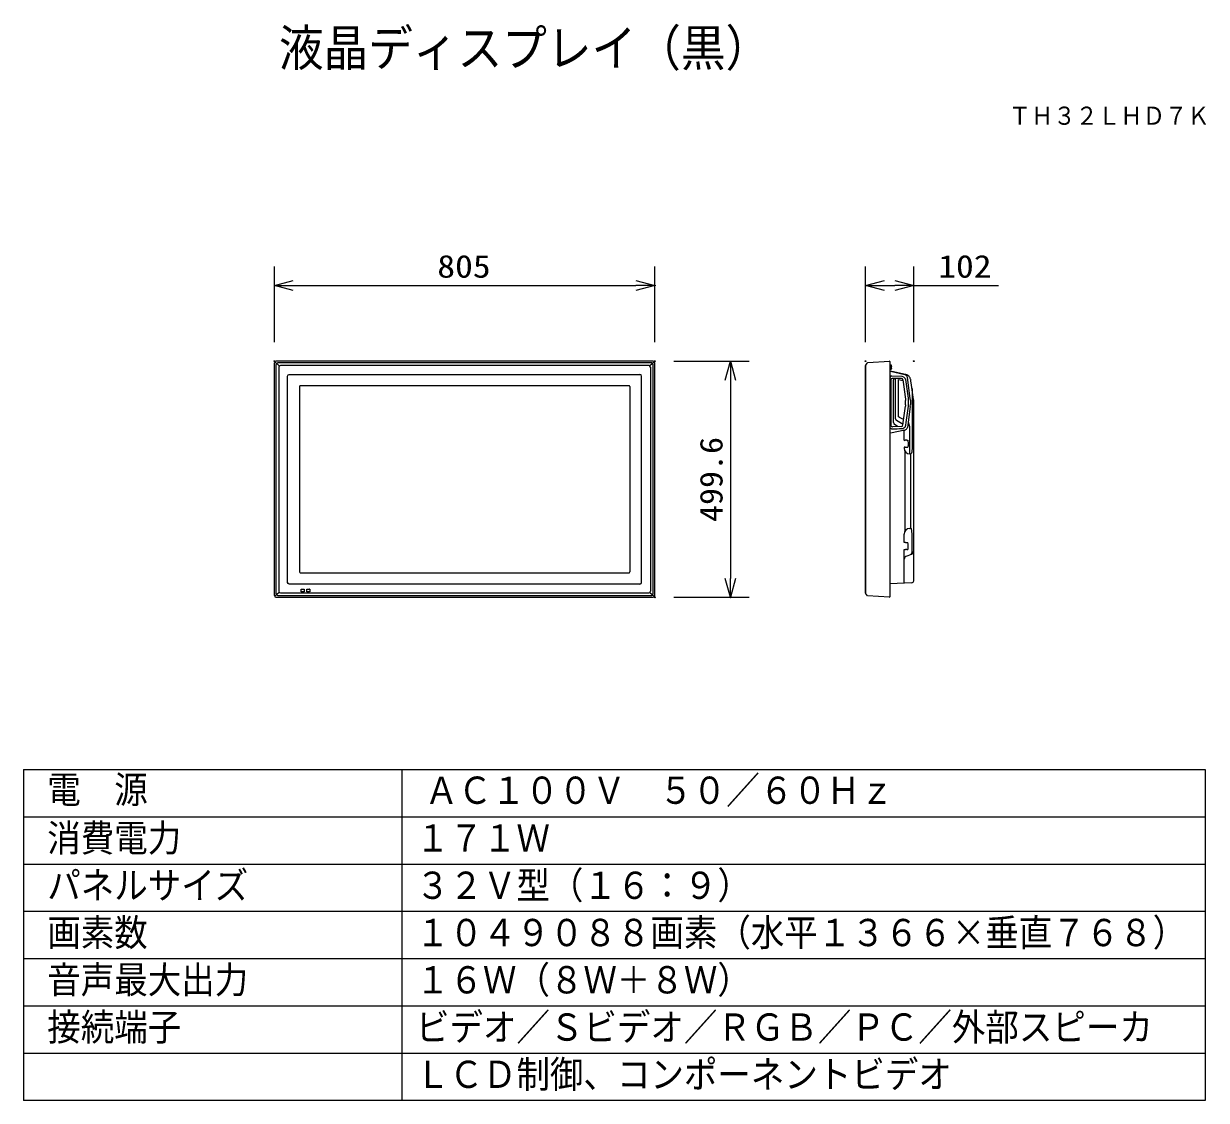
# Model space of a CAD drawing. Units: millimetres, scale not verified. Extents: x -62 to 63, y -56 to 57.
import ezdxf
from ezdxf.enums import TextEntityAlignment as Align

# ---------------------------------------------------------------- set-up
doc = ezdxf.new("R2010")
doc.units = ezdxf.units.MM
doc.header["$LTSCALE"] = 0.190265
doc.header["$PDMODE"] = 32
doc.header["$PDSIZE"] = 0.0951
for name, color, linetype in [('0-0_MOJI1', 2, 'Continuous'), ('0-1_GAIKEI', 1, 'Continuous'), ('0-2_WAKU', 3, 'Continuous'), ('0-3_TOUROKU', 7, 'Continuous')]:
    doc.layers.add(name, color=color, linetype=linetype)
doc.styles.add('ＭＳ ゴシック', font='')
doc.styles.get('ＭＳ ゴシック').set_extended_font_data('MS Gothic')

# ---------------------------------------------------------------- blocks, each defined once
blk = doc.blocks.new('_OPEN30')
at = {"layer": '0-2_WAKU', "color": 7}
blk.add_line((0, 0), (-1, 0), dxfattribs=at)
blk.add_lwpolyline([(-1, 0.26795), (0, 0), (-1, -0.26795)], dxfattribs=at)

msp = doc.modelspace()

# ---------------------------------------------------------------- linework, layer by layer
at = {"layer": '0-1_GAIKEI', "color": 7}
for p, q in [((-35.9675, -3.0955), (-35.9675, 21.5345)), ((4.1015, 21.7095), (-35.7925, 21.7095)), ((4.2824, -3.0955), (4.2824, 21.5345)), ((26.5877, 21.2955), (26.7358, 21.5079)), ((26.8109, 21.5505), (29.1083, 21.7095)), ((29.1575, 21.6599), (29.1575, -3.2203)), ((-33.3075, 19.0322), (-33.3075, -0.5932)), ((1.5858, 19.1072), (-33.2325, 19.1072)), ((1.6224, 19.0322), (1.6224, -0.5932)), ((31.3696, 19.6173), (31.3608, 19.7587)), ((31.4349, 19.1725), (31.3696, 19.6173)), ((31.6608, 17.6561), (31.4349, 19.1725)), ((31.6697, 17.5819), (31.6608, 17.6561)), ((31.6697, 17.1405), (31.6697, 17.5819)), ((31.6697, -1.5267), (31.6697, 17.1405)), ((-33.2325, -0.6682), (1.5858, -0.6682)), ((31.4806, -1.7264), (29.1575, -1.8532)), ((-35.7925, -3.2705), (4.1015, -3.2705)), ((26.5697, -2.6349), (26.5697, -2.8363)), ((26.5697, -2.8115), (26.5697, -2.6349)), ((26.7727, -3.109), (26.5697, -2.8363)), ((29.1041, -3.2702), (26.7727, -3.109))]:
    msp.add_line(p, q, dxfattribs=at)
at = {"layer": '0-1_GAIKEI'}
for p, q in [((-35.9205, 21.6538), (-35.4426, 21.2008)), ((-35.777, -2.8961), (-35.777, 21.3454)), ((3.9128, 21.5204), (-35.602, 21.5204)), ((4.2354, 21.6538), (3.7576, 21.2008)), ((4.0919, -2.8961), (4.0919, 21.3454)), ((-35.5014, 21.07), (-35.5014, -2.6365)), ((3.6725, 21.245), (-35.3264, 21.245)), ((-34.5659, -1.6939), (-34.5659, 20.1328)), ((-34.5659, -1.6939), (-34.5659, 20.1328)), ((-34.391, 20.3092), (2.7351, 20.3092)), ((-34.391, 20.3092), (2.7351, 20.3092)), ((2.8809, -1.6939), (2.8809, 20.1328)), ((2.8809, -1.6939), (2.8809, 20.1328)), ((3.8163, 21.07), (3.8163, -2.6365)), ((29.1575, 20.8688), (29.2829, 20.8688)), ((29.2829, 20.8688), (29.3075, 20.8937)), ((29.3075, 21.1603), (29.3075, 21.1199)), ((29.3075, 21.1003), (29.3075, 21.1199)), ((29.3075, 20.9838), (29.3075, 21.1003)), ((29.3075, 20.9838), (29.3075, 20.9483)), ((29.3075, 20.8937), (29.3075, 20.9483)), ((29.3075, 20.1435), (30.4198, 20.1187)), ((30.4198, 20.1187), (30.5947, 20.0587)), ((30.5947, 20.0587), (30.7693, 19.859)), ((29.237, 19.7427), (29.237, 14.9718)), ((29.6589, 19.8927), (29.387, 19.8927)), ((29.6589, 19.8927), (29.4842, 19.8927)), ((29.5335, 15.2127), (29.5335, 19.7418)), ((30.3788, 19.8679), (29.6589, 19.8927)), ((29.7437, 15.6025), (29.7437, 19.8898)), ((30.5275, 19.7375), (30.6599, 18.7329)), ((30.7693, 19.859), (30.7939, 19.7692)), ((31.2991, 17.7657), (30.999, 19.9741)), ((31.4878, 18.8172), (31.4878, 12.4679)), ((30.6599, 18.6976), (30.7939, 17.6808)), ((30.7939, 17.6808), (30.8101, 17.5466)), ((30.8101, 17.0966), (30.8101, 17.5466)), ((31.0944, 17.5466), (31.0944, 17.3206)), ((31.313, 17.5715), (31.2991, 17.7657)), ((31.313, 17.5715), (31.313, 17.1215)), ((30.53, 14.9663), (30.7939, 16.9552)), ((30.8101, 17.0966), (30.7939, 16.9552)), ((31.2991, 16.906), (30.999, 14.7045)), ((31.0944, 17.3206), (31.0944, 17.0966)), ((31.2991, 16.906), (31.313, 17.1215)), ((29.6095, 15.0539), (29.5922, 15.0712)), ((29.9678, 14.7841), (29.6095, 15.0539)), ((30.5426, 15.0142), (29.8416, 15.4306)), ((31.082, 15.3135), (31.1594, 15.045)), ((31.1594, 15.045), (31.21, 14.7816)), ((29.237, 14.5686), (29.1612, 14.6691)), ((29.2124, 14.0938), (29.1612, 14.0938)), ((30.7234, 14.4186), (29.2124, 14.0938)), ((30.3364, 14.7926), (29.4417, 14.7719)), ((30.6599, 13.9931), (30.6599, 14.3795)), ((30.6599, 13.8428), (30.6599, 14.2436)), ((30.6599, 13.3433), (30.6599, 13.9931)), ((31.2115, 14.7751), (31.2194, 14.745)), ((31.2194, 14.745), (31.2194, 11.8932)), ((30.6528, 13.3305), (30.7782, 13.3463)), ((30.7782, 12.5962), (30.8277, 12.5962)), ((30.8277, 12.5962), (31.0395, 12.5962)), ((30.9369, 13.3463), (30.9283, 13.3463)), ((30.9369, 13.3463), (30.9634, 13.3463)), ((31.0782, 12.7813), (31.0395, 12.5962)), ((30.7693, 3.7554), (30.7693, 12.137)), ((31.2528, 11.8923), (31.4137, 11.8923)), ((31.3608, 4.01), (31.3608, 11.8923)), ((31.2599, 4.01), (31.4208, 4.01)), ((30.7853, 2.518), (30.8348, 2.518)), ((30.8348, 2.518), (31.0467, 2.518)), ((31.0853, 2.3328), (31.0467, 2.518)), ((31.495, 1.495), (31.495, 3.4344)), ((30.6599, -1.7712), (30.6599, 1.7837)), ((30.6599, 1.7837), (30.7853, 1.7679)), ((30.8348, 1.7679), (30.7853, 1.7679)), ((30.9354, 1.7679), (30.8348, 1.7679)), ((30.8882, 1.0961), (31.4414, 1.3012)), ((30.9441, 1.7679), (30.9354, 1.7679)), ((30.9441, 1.7679), (30.9705, 1.7679)), ((30.9705, 1.7679), (31.0379, 1.7679)), ((31.0379, 1.7679), (31.0694, 1.8826)), ((31.0853, 2.3328), (31.0694, 2.4088)), ((31.0694, 1.8826), (31.0853, 2.0592)), ((31.0853, 2.1437), (31.0853, 2.3328)), ((31.0853, 2.0592), (31.0853, 2.1437)), ((2.7351, -1.8703), (-34.391, -1.8703)), ((2.7351, -1.8703), (-34.391, -1.8703)), ((-33.1292, -2.6859), (-33.1292, -2.4109)), ((-33.1133, -2.395), (-32.8291, -2.395)), ((-32.8132, -2.4109), (-32.8132, -2.6859)), ((-32.5289, -2.395), (-32.2377, -2.395)), ((-32.5289, -2.395), (-32.5289, -2.4109)), ((-32.5289, -2.6859), (-32.5289, -2.4109)), ((-32.229, -2.4109), (-32.229, -2.6859)), ((-35.4536, -2.7641), (-35.9469, -3.1712)), ((-35.602, -3.0711), (3.9128, -3.0711)), ((-35.3264, -2.8115), (3.6413, -2.8115)), ((-32.8291, -2.695), (-33.1133, -2.695)), ((-32.5289, -2.6859), (-32.5289, -2.695)), ((-32.2377, -2.695), (-32.5289, -2.695)), ((3.7645, -2.7608), (4.2619, -3.1712))]:
    msp.add_line(p, q, dxfattribs=at)
at = {"layer": '0-1_GAIKEI', "color": 3}
for p, q in [((6.2761, 21.7095), (14.2761, 21.7095)), ((12.2761, 19.7095), (12.2761, -1.2705)), ((6.2761, -3.2705), (14.2761, -3.2705))]:
    msp.add_line(p, q, dxfattribs=at)
at = {"layer": '0-1_GAIKEI', "color": 7}
for points in [[(29.1575, 21.6599), (29.1575, 21.6846), (29.1434, 21.6846), (29.1434, 21.7005), (29.1329, 21.7005), (29.1329, 21.7095), (29.1083, 21.7095)], [(26.5697, 21.2383), (26.5697, 21.0738), (26.5697, 21.245)], [(26.5697, 21.0738), (26.5697, -2.6349), (26.5697, 21.0738)], [(29.1575, 20.6995), (29.1682, 20.6836), (29.2176, 20.659), (29.2583, 20.6448), (29.3431, 20.6343), (30.7853, 20.3235)], [(31.1948, 20.0835), (31.1348, 20.1328), (31.0447, 20.2088), (30.96, 20.2582), (30.8453, 20.3092), (30.7853, 20.3235)], [(31.3608, 19.7587), (31.345, 19.808), (31.3094, 19.8841), (31.2849, 19.9582), (31.2353, 20.0183), (31.1948, 20.0835), (31.1348, 20.1328)]]:
    msp.add_lwpolyline(points, dxfattribs=at)
at = {"layer": '0-1_GAIKEI'}
for points in [[(29.3075, 21.1603), (29.3075, 21.2697), (29.2829, 21.2997), (29.1575, 21.2997)], [(-34.5659, 20.1328), (-34.5163, 20.2582), (-34.391, 20.3092)], [(-34.5659, 20.1328), (-34.5163, 20.2582), (-34.391, 20.3092)], [(2.8809, 20.1328), (2.8313, 20.2582), (2.7059, 20.3092)], [(2.8809, 20.1328), (2.8313, 20.2582), (2.7059, 20.3092)], [(30.7234, 20.2692), (29.2124, 20.5991), (29.1612, 20.5991)], [(30.999, 19.9741), (30.999, 19.9989), (30.9742, 20.0589), (30.9391, 20.1244), (30.8983, 20.1684), (30.849, 20.2231), (30.789, 20.2584), (30.7234, 20.2692)], [(30.0597, 15.8203), (30.0597, 19.7676), (30.5347, 19.6688)], [(30.7939, 19.7692), (30.8348, 19.5185), (30.8699, 19.2678), (30.8947, 19.033), (30.9354, 18.7823), (30.9705, 18.5316), (31.0094, 18.2827), (31.0342, 18.0322), (31.0694, 17.7814), (31.0853, 17.7213), (31.0944, 17.5466)], [(30.6599, 18.7329), (30.6688, 18.6976), (30.6599, 18.6976)], [(31.098, 17.1215), (31.0889, 16.9466), (31.0483, 16.6959), (31.0131, 16.4454), (30.9883, 16.1945), (30.9477, 15.9544), (30.9142, 15.7055), (30.8736, 15.4548), (30.849, 15.2042), (30.8137, 14.9535), (30.7976, 14.8936), (30.7234, 14.7045), (30.5136, 14.5545), (30.4235, 14.5439)], [(30.6088, 15.529), (30.3845, 15.6455), (30.1585, 15.755), (30.0597, 15.8203)], [(29.3626, 14.5033), (29.237, 14.5686), (29.1612, 14.6691)], [(29.4967, 14.5192), (29.3872, 14.5033), (29.3626, 14.5033)], [(29.6732, 14.5192), (29.4967, 14.5192), (29.3872, 14.5033)], [(30.4235, 14.5439), (30.1729, 14.5439), (29.9221, 14.528), (29.6732, 14.5192), (29.4967, 14.5192)], [(30.7234, 14.4186), (30.789, 14.4291), (30.849, 14.4679), (30.8983, 14.5033), (30.9391, 14.5686), (30.9742, 14.618), (30.999, 14.6941), (30.999, 14.7045)], [(30.7782, 12.5962), (30.6528, 12.6048), (30.6528, 12.4923)], [(30.9283, 13.3463), (30.8277, 13.3463), (30.7782, 13.3463)], [(30.9634, 13.3463), (31.0307, 13.3463), (31.0623, 13.2315)], [(31.0623, 13.2315), (31.0782, 13.055), (31.0782, 12.9704), (31.0782, 12.7813), (31.0623, 12.7054)], [(31.4789, 12.2083), (31.4789, 12.0918), (31.4137, 11.8923)], [(31.4878, 12.4679), (31.4789, 12.2083), (31.4789, 12.0918)], [(31.486, 3.6939), (31.486, 3.8105), (31.4208, 4.01)], [(31.495, 3.4344), (31.486, 3.6939), (31.486, 3.8105)], [(30.7853, 2.518), (30.6599, 2.5094), (30.6599, 3.41)], [(-34.391, -1.8703), (-34.5163, -1.8193), (-34.5659, -1.6939)], [(-34.391, -1.8703), (-34.5163, -1.8193), (-34.5659, -1.6939)], [(-33.1133, -2.395), (-33.1292, -2.395), (-33.1292, -2.4109)], [(-32.8132, -2.4109), (-32.8132, -2.395), (-32.8291, -2.395)], [(-32.229, -2.4109), (-32.229, -2.395), (-32.2377, -2.395)], [(2.7059, -1.8703), (2.8313, -1.8193), (2.8809, -1.6939)], [(2.7059, -1.8703), (2.8313, -1.8193), (2.8809, -1.6939)], [(-33.1292, -2.6859), (-33.1292, -2.695), (-33.1133, -2.695)], [(-32.8291, -2.695), (-32.8132, -2.695), (-32.8132, -2.6859)]]:
    msp.add_lwpolyline(points, dxfattribs=at)
at = {"layer": '0-1_GAIKEI', "color": 7}
for centre, radius, start, end in [((-35.7925, 21.5345), 0.175, 90, 180), ((4.1074, 21.5345), 0.175, 0, 90), ((26.6697, 21.2383), 0.1, 145.11992, 180), ((26.8178, 21.4507), 0.1, 93.95881, 145.11992), ((-33.2325, 19.0322), 0.075, 90, 180), ((1.5474, 19.0322), 0.075, 0, 90), ((-33.2325, -0.5932), 0.075, 180, 270), ((1.5474, -0.5932), 0.075, 270, 0), ((31.4697, -1.5267), 0.2, 273.12406, 0), ((-35.7925, -3.0955), 0.175, 180, 270), ((4.1074, -3.0955), 0.175, 270, 0), ((29.1075, -3.2203), 0.05, 266.04507, 0)]:
    msp.add_arc(centre, radius, start, end, dxfattribs=at)
at = {"layer": '0-1_GAIKEI'}
for centre, radius, start, end in [((-35.602, 21.3454), 0.175, 90, 180), ((3.9169, 21.3454), 0.175, 0, 90), ((-35.3264, 21.07), 0.175, 90, 180), ((3.6413, 21.07), 0.175, 0, 90), ((29.3075, 19.9935), 0.15, 90, 180), ((29.387, 19.7427), 0.15, 90, 180), ((29.6835, 19.7418), 0.15, 88.02358, 180), ((30.3788, 19.7179), 0.15, 7.51102, 90), ((29.7335, 15.2127), 0.2, 180, 225.04384), ((29.9437, 15.6025), 0.2, 180, 239.29345), ((29.437, 14.9718), 0.2, 180, 271.33018), ((30.3317, 14.9926), 0.2, 271.33018, 352.44089), ((31.3082, 14.8005), 0.1, 190.87866, 194.73032), ((31.2528, 12.4923), 0.6, 180, 270), ((31.2599, 3.41), 0.6, 90, 180), ((31.245, 1.495), 0.25, 290.34556, 0), ((31.3197, 1.6294), 0.35, 290.34556, 0), ((31.0099, 0.768), 0.35, 110.34556, 180), ((-35.602, -2.8961), 0.175, 180, 270), ((-35.3264, -2.6365), 0.175, 180, 270), ((3.6413, -2.6365), 0.175, 270, 0), ((3.9169, -2.8961), 0.175, 270, 0)]:
    msp.add_arc(centre, radius, start, end, dxfattribs=at)
at = {"layer": '0-2_WAKU'}
for p, q in [((-35.9675, 23.7095), (-35.9675, 31.7095)), ((4.2824, 23.7095), (4.2824, 31.7095)), ((26.5697, 23.7095), (26.5697, 31.7095)), ((31.6697, 23.7095), (31.6697, 31.7095)), ((-33.9675, 29.7095), (2.2824, 29.7095)), ((28.5697, 29.7095), (29.6697, 29.7095)), ((31.6697, 29.7095), (40.6221, 29.7095))]:
    msp.add_line(p, q, dxfattribs=at)
at = {"layer": '0-2_WAKU', "color": 4}
for p, q in [((-62.4859, -21.4922), (62.5138, -21.4922)), ((-62.4859, -21.4922), (-62.4859, -56.4921)), ((-22.486, -21.4922), (-22.486, -56.4921)), ((62.5138, -21.4922), (62.5138, -56.4921)), ((62.5138, -56.4921), (-62.4859, -56.4921))]:
    msp.add_line(p, q, dxfattribs=at)
at = {"layer": '0-2_WAKU', "color": 1}
for p, q in [((-62.4859, -26.4922), (62.5138, -26.4922)), ((-62.4859, -31.4922), (62.5138, -31.4922)), ((-62.4859, -36.4921), (62.5138, -36.4921)), ((-62.4859, -41.4921), (62.5138, -41.4921)), ((-62.4859, -46.4921), (62.5138, -46.4921)), ((-62.4859, -51.4921), (62.5138, -51.4921))]:
    msp.add_line(p, q, dxfattribs=at)
at = {"layer": '0-2_WAKU', "color": 7}
for p in [(4.2761, 21.7095), (4.2761, -3.2705), (12.2761, -3.2705)]:
    msp.add_point(p, dxfattribs=at)
at = {"layer": '0-3_TOUROKU'}
for p in [(4.2824, 29.7095), (31.6697, 29.7095), (-35.9675, 21.7095), (4.2824, 21.7095), (26.5697, 21.7095), (31.6697, 21.7095)]:
    msp.add_point(p, dxfattribs=at)

# ---------------------------------------------------------------- block references
at = {"layer": '0-1_GAIKEI', "xscale": 2, "yscale": 2}
for p, rotation in [((12.2761, 21.7095), 90), ((12.2761, -3.2705), 270)]:
    msp.add_blockref('_OPEN30', p, dxfattribs=dict(at, rotation=rotation))
at = {"layer": '0-2_WAKU', "xscale": 2, "yscale": 2, "rotation": 180}
for p in [(-35.9675, 29.7095), (26.5697, 29.7095)]:
    msp.add_blockref('_OPEN30', p, dxfattribs=at)
at = {"layer": '0-2_WAKU', "xscale": 2, "yscale": 2}
for p in [(4.2824, 29.7095), (31.6697, 29.7095)]:
    msp.add_blockref('_OPEN30', p, dxfattribs=at)

# ---------------------------------------------------------------- texts
at = {"layer": '0-0_MOJI1', "style": 'ＭＳ ゴシック', "width": 0.9}
for s, height, p in [('液晶ディスプレイ（黒）', 3.849, (-35.4859, 51.7675)), ('電\u3000源', 2.886, (-59.9859, -25.9222)), ('ＡＣ１００Ｖ\u3000５０／６０Ｈｚ ', 2.886, (-20.0554, -25.991)), ('消費電力', 2.886, (-59.9859, -31.0473)), ('１７１Ｗ', 2.886, (-20.986, -31.0473)), ('パネルサイズ', 2.886, (-59.9859, -36.0473)), ('３２Ｖ型（１６：９）', 2.886, (-20.986, -36.0473)), ('画素数', 2.886, (-59.9859, -41.0473)), ('１０４９０８８画素（水平１３６６×垂直７６８）', 2.886, (-20.986, -41.0473)), ('音声最大出力', 2.886, (-59.9859, -46.0472)), ('１６Ｗ（８Ｗ＋８Ｗ）', 2.886, (-20.986, -46.0472)), ('接続端子', 2.886, (-59.9859, -51.0472)), ('ビデオ／Ｓビデオ／ＲＧＢ／ＰＣ／外部スピーカ', 2.886, (-20.986, -51.0472)), ('ＬＣＤ制御、コンポーネントビデオ', 2.886, (-20.986, -56.0472))]:
    msp.add_text(s, height=height, dxfattribs=at).set_placement(p, align=Align.BOTTOM_LEFT)
at = {"layer": '0-1_GAIKEI', "color": 3, "style": 'ＭＳ ゴシック', "width": 1.1}
msp.add_text('499.6', height=2.405, rotation=90, dxfattribs=at).set_placement((12.1665, 4.692), align=Align.BOTTOM_LEFT)
at = {"layer": '0-2_WAKU', "style": 'ＭＳ ゴシック', "width": 1.15}
for s, p in [('805', (-18.7296, 29.8191)), ('102', (34.2587, 29.8191))]:
    msp.add_text(s, height=2.405, dxfattribs=at).set_placement(p, align=Align.BOTTOM_LEFT)
at = {"layer": '0-3_TOUROKU', "color": 1, "style": 'ＭＳ ゴシック', "width": 0.9}
msp.add_text('ＴＨ３２ＬＨＤ７Ｋ', height=1.924, dxfattribs=at).set_placement((41.7138, 46.1376), align=Align.BOTTOM_LEFT)

doc.saveas('drawing.dxf')
